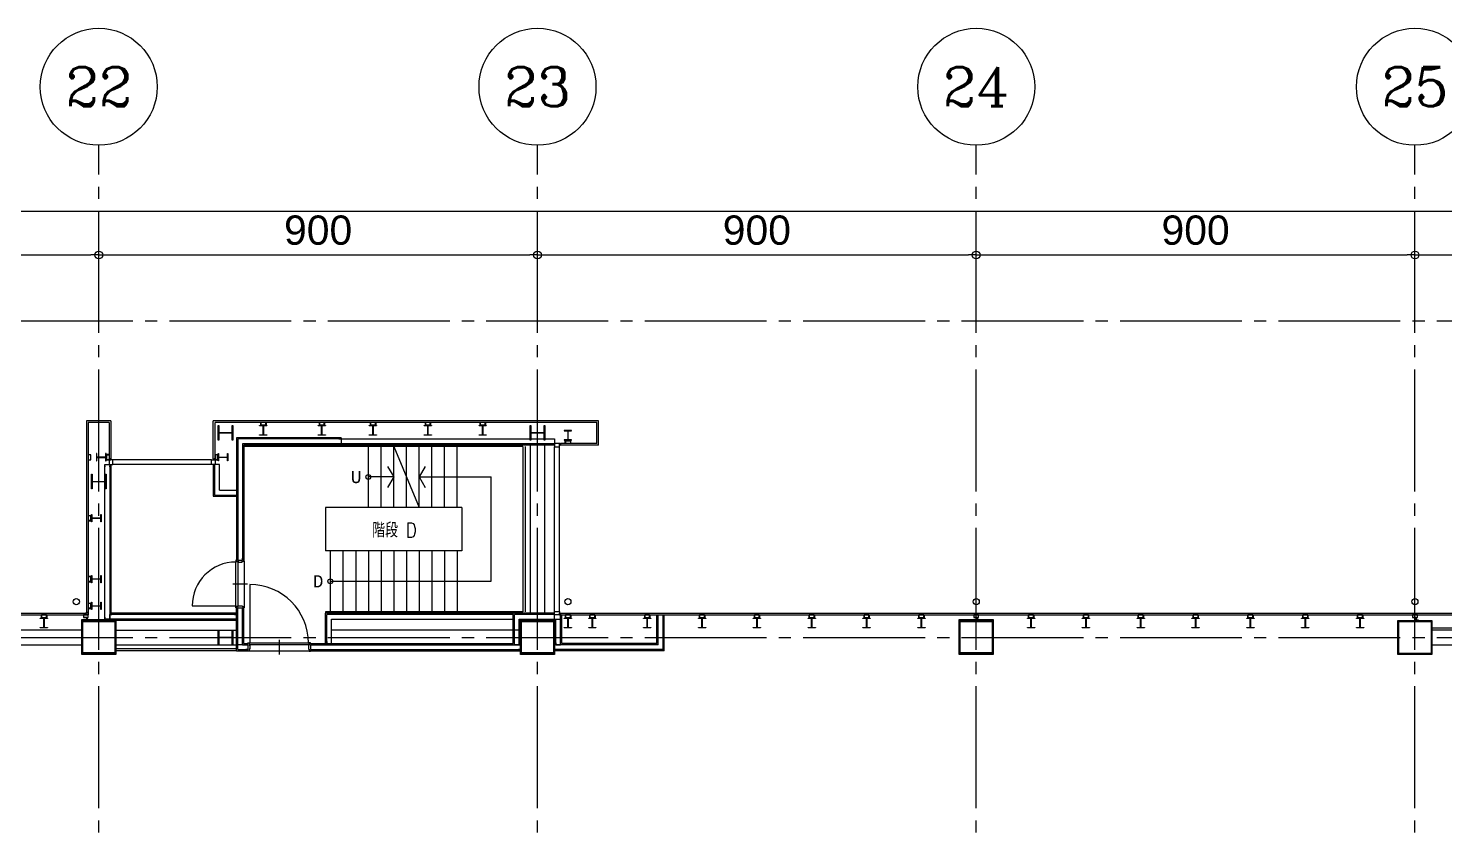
# Model space of a CAD drawing. Header units: millimetres. Extents: x -48783 to 40488, y 6477 to 32964.
# Drawn here: x 18755 to 21661, y 18348 to 20000 of the extents above; entities that cross this region are included whole.
import ezdxf
from ezdxf.enums import TextEntityAlignment as Align

# ---------------------------------------------------------------- set-up
doc = ezdxf.new("R2010")
doc.units = ezdxf.units.MM
doc.header["$LTSCALE"] = 100
doc.linetypes.add('X-N-FAB-L20$0$COL-CEN-LIN', pattern=[3.25, 2.5, -0.25, 0.25, -0.25])
for name, color, linetype in [('0-XREF', 7, 'Continuous'), ('X-N-FAB-L20$0$0-MC', 8, 'Continuous'), ('X-N-FAB-L20$0$0-NC', 8, 'Continuous'), ('X-N-FAB-L20$0$08', 8, 'Continuous'), ('X-N-FAB-L20$0$200K新增範圍', 8, 'Continuous'), ('X-N-FAB-L20$0$BLOCK', 8, 'Continuous'), ('X-N-FAB-L20$0$CCL', 8, 'X-N-FAB-L20$0$COL-CEN-LIN'), ('X-N-FAB-L20$0$COL-S', 8, 'Continuous')]:
    doc.layers.add(name, color=color, linetype=linetype)
doc.layers.add('X-N-FAB-L20$0$A-BLOCK', color=8, linetype='Continuous', plot=False)
doc.layers.add('X-N-FAB-L20$0$DIM', color=8, linetype='Continuous', plot=False)
doc.styles.add('X-N-FAB-L20$0$ATS', font='monotxt', dxfattribs={"bigfont": 'BIGFONT'})
doc.styles.add('X-N-FAB-L20$0$COL-NUM', font='romanc')
doc.styles.add('X-N-FAB-L20$0$DimStyUse', font='romans.shx', dxfattribs={"width": 0.7})
doc.styles.add('X-N-FAB-L20$0$Gen-Text', font='arial.ttf', dxfattribs={"height": 2.5})
doc.styles.add('X-N-FAB-L20$0$ROMS', font='ROMANS.shx', dxfattribs={"bigfont": 'bigfont.shx'})
doc.dimstyles.new('X-N-FAB-L20$0$CIRL', dxfattribs={"dimtxt": 30, "dimasz": 8, "dimexe": 8, "dimexo": 0, "dimgap": 5, "dimtad": 1, "dimdsep": 46, "dimtxsty": 'X-N-FAB-L20$0$DimStyUse', "dimblk": 'X-N-FAB-L20$0$_Origin', "dimcen": 10, "dimdle": 8, "dimclrt": 2, "dimazin": 0, "dimtfac": 1, "dimtix": 1, "dimtmove": 2, "dimatfit": 3, "dimfxl": 10, "dimtolj": 1, "dimarcsym": 0})

# ---------------------------------------------------------------- blocks, each defined once
blk = doc.blocks.new('X-N-FAB-L20$0$_Origin')
at = {"color": 0, "linetype": 'ByBlock', "lineweight": -2}
blk.add_line((0, 0), (-1, 0), dxfattribs=at)
blk.add_circle((0, 0), 0.5, dxfattribs=at)
blk = doc.blocks.new('*D182')
at = {"layer": 'DefPoints', "color": 0, "transparency": 16777216}
for p in [(27970, 9025), (1020, 8935), (27970, 8935)]:
    blk.add_point(p, dxfattribs=at)
at = {"layer": 'X-N-FAB-L20$0$DIM', "color": 0, "lineweight": -2, "transparency": 16777216}
for p, q in [((1020, 8935), (1020, 9045)), ((27970, 8935), (27970, 9045)), ((1036, 9025), (27954, 9025))]:
    blk.add_line(p, q, dxfattribs=at)
at = {"layer": 'X-N-FAB-L20$0$DIM', "color": 0, "lineweight": -2, "transparency": 16777216, "xscale": 16, "yscale": 16, "zscale": 16, "rotation": 180}
blk.add_blockref('X-N-FAB-L20$0$_Origin', (1020, 9025), dxfattribs=at)
at = {"layer": 'X-N-FAB-L20$0$DIM', "color": 0, "lineweight": -2, "transparency": 16777216, "xscale": 16, "yscale": 16, "zscale": 16}
blk.add_blockref('X-N-FAB-L20$0$_Origin', (27970, 9025), dxfattribs=at)
at = {"layer": 'X-N-FAB-L20$0$DIM', "color": 2, "transparency": 16777216, "insert": (14495, 9075.6), "char_height": 2.5, "attachment_point": 5, "style": 'X-N-FAB-L20$0$Gen-Text'}
blk.add_mtext('\\A1;{\\H24x;26950}', dxfattribs=at)
blk = doc.blocks.new('*D157')
at = {"layer": 'DefPoints', "color": 0, "transparency": 16777216}
for p in [(19920, 8935), (19020, 8845), (19920, 8845)]:
    blk.add_point(p, dxfattribs=at)
at = {"layer": 'X-N-FAB-L20$0$DIM', "color": 0, "lineweight": -2, "transparency": 16777216}
for p, q in [((19020, 8845), (19020, 8955)), ((19920, 8845), (19920, 8955)), ((19036, 8935), (19904, 8935))]:
    blk.add_line(p, q, dxfattribs=at)
at = {"layer": 'X-N-FAB-L20$0$DIM', "color": 0, "lineweight": -2, "transparency": 16777216, "xscale": 16, "yscale": 16, "zscale": 16, "rotation": 180}
blk.add_blockref('X-N-FAB-L20$0$_Origin', (19020, 8935), dxfattribs=at)
at = {"layer": 'X-N-FAB-L20$0$DIM', "color": 0, "lineweight": -2, "transparency": 16777216, "xscale": 16, "yscale": 16, "zscale": 16}
blk.add_blockref('X-N-FAB-L20$0$_Origin', (19920, 8935), dxfattribs=at)
at = {"layer": 'X-N-FAB-L20$0$DIM', "color": 2, "transparency": 16777216, "insert": (19470, 8985.6), "char_height": 2.5, "attachment_point": 5, "style": 'X-N-FAB-L20$0$Gen-Text'}
blk.add_mtext('\\A1;{\\H24x;900}', dxfattribs=at)
blk = doc.blocks.new('X-N-FAB-L20$0$cn-y')
at = {"layer": 'X-N-FAB-L20$0$0-MC'}
blk.add_circle((-50, 0), 50, dxfattribs=at)
at = {"layer": 'X-N-FAB-L20$0$0-NC', "style": 'X-N-FAB-L20$0$COL-NUM'}
blk.add_attdef('GRID-Y', text='', height=50, dxfattribs=at).set_placement((-50, 0), align=Align.MIDDLE_CENTER)
blk = doc.blocks.new('*D158')
at = {"layer": 'DefPoints', "color": 0, "transparency": 16777216}
for p in [(20820, 8935), (19920, 8845), (20820, 8845)]:
    blk.add_point(p, dxfattribs=at)
at = {"layer": 'X-N-FAB-L20$0$DIM', "color": 0, "lineweight": -2, "transparency": 16777216}
for p, q in [((19920, 8845), (19920, 8955)), ((20820, 8845), (20820, 8955)), ((19936, 8935), (20804, 8935))]:
    blk.add_line(p, q, dxfattribs=at)
at = {"layer": 'X-N-FAB-L20$0$DIM', "color": 0, "lineweight": -2, "transparency": 16777216, "xscale": 16, "yscale": 16, "zscale": 16, "rotation": 180}
blk.add_blockref('X-N-FAB-L20$0$_Origin', (19920, 8935), dxfattribs=at)
at = {"layer": 'X-N-FAB-L20$0$DIM', "color": 0, "lineweight": -2, "transparency": 16777216, "xscale": 16, "yscale": 16, "zscale": 16}
blk.add_blockref('X-N-FAB-L20$0$_Origin', (20820, 8935), dxfattribs=at)
at = {"layer": 'X-N-FAB-L20$0$DIM', "color": 2, "transparency": 16777216, "insert": (20370, 8985.6), "char_height": 2.5, "attachment_point": 5, "style": 'X-N-FAB-L20$0$Gen-Text'}
blk.add_mtext('\\A1;{\\H24x;900}', dxfattribs=at)
blk = doc.blocks.new('*D159')
at = {"layer": 'DefPoints', "color": 0, "transparency": 16777216}
for p in [(21720, 8935), (20820, 8845), (21720, 8845)]:
    blk.add_point(p, dxfattribs=at)
at = {"layer": 'X-N-FAB-L20$0$DIM', "color": 0, "lineweight": -2, "transparency": 16777216}
for p, q in [((20820, 8845), (20820, 8955)), ((21720, 8845), (21720, 8955)), ((20836, 8935), (21704, 8935))]:
    blk.add_line(p, q, dxfattribs=at)
at = {"layer": 'X-N-FAB-L20$0$DIM', "color": 0, "lineweight": -2, "transparency": 16777216, "xscale": 16, "yscale": 16, "zscale": 16, "rotation": 180}
blk.add_blockref('X-N-FAB-L20$0$_Origin', (20820, 8935), dxfattribs=at)
at = {"layer": 'X-N-FAB-L20$0$DIM', "color": 0, "lineweight": -2, "transparency": 16777216, "xscale": 16, "yscale": 16, "zscale": 16}
blk.add_blockref('X-N-FAB-L20$0$_Origin', (21720, 8935), dxfattribs=at)
at = {"layer": 'X-N-FAB-L20$0$DIM', "color": 2, "transparency": 16777216, "insert": (21270, 8985.6), "char_height": 2.5, "attachment_point": 5, "style": 'X-N-FAB-L20$0$Gen-Text'}
blk.add_mtext('\\A1;{\\H24x;900}', dxfattribs=at)
blk = doc.blocks.new('*D160')
at = {"layer": 'DefPoints', "color": 0, "transparency": 16777216}
for p in [(22620, 8935), (21720, 8845), (22620, 8845)]:
    blk.add_point(p, dxfattribs=at)
at = {"layer": 'X-N-FAB-L20$0$DIM', "color": 0, "lineweight": -2, "transparency": 16777216}
for p, q in [((21720, 8845), (21720, 8955)), ((22620, 8845), (22620, 8955)), ((21736, 8935), (22604, 8935))]:
    blk.add_line(p, q, dxfattribs=at)
at = {"layer": 'X-N-FAB-L20$0$DIM', "color": 0, "lineweight": -2, "transparency": 16777216, "xscale": 16, "yscale": 16, "zscale": 16, "rotation": 180}
blk.add_blockref('X-N-FAB-L20$0$_Origin', (21720, 8935), dxfattribs=at)
at = {"layer": 'X-N-FAB-L20$0$DIM', "color": 0, "lineweight": -2, "transparency": 16777216, "xscale": 16, "yscale": 16, "zscale": 16}
blk.add_blockref('X-N-FAB-L20$0$_Origin', (22620, 8935), dxfattribs=at)
at = {"layer": 'X-N-FAB-L20$0$DIM', "color": 2, "transparency": 16777216, "insert": (22170, 8985.6), "char_height": 2.5, "attachment_point": 5, "style": 'X-N-FAB-L20$0$Gen-Text'}
blk.add_mtext('\\A1;{\\H24x;900}', dxfattribs=at)
blk = doc.blocks.new('*D161')
at = {"layer": 'DefPoints', "color": 0, "transparency": 16777216}
for p in [(23520, 8935), (22620, 8845), (23520, 8845)]:
    blk.add_point(p, dxfattribs=at)
at = {"layer": 'X-N-FAB-L20$0$DIM', "color": 0, "lineweight": -2, "transparency": 16777216}
for p, q in [((22620, 8845), (22620, 8955)), ((23520, 8845), (23520, 8955)), ((22636, 8935), (23504, 8935))]:
    blk.add_line(p, q, dxfattribs=at)
at = {"layer": 'X-N-FAB-L20$0$DIM', "color": 0, "lineweight": -2, "transparency": 16777216, "xscale": 16, "yscale": 16, "zscale": 16, "rotation": 180}
blk.add_blockref('X-N-FAB-L20$0$_Origin', (22620, 8935), dxfattribs=at)
at = {"layer": 'X-N-FAB-L20$0$DIM', "color": 0, "lineweight": -2, "transparency": 16777216, "xscale": 16, "yscale": 16, "zscale": 16}
blk.add_blockref('X-N-FAB-L20$0$_Origin', (23520, 8935), dxfattribs=at)
at = {"layer": 'X-N-FAB-L20$0$DIM', "color": 2, "transparency": 16777216, "insert": (23070, 8985.6), "char_height": 2.5, "attachment_point": 5, "style": 'X-N-FAB-L20$0$Gen-Text'}
blk.add_mtext('\\A1;{\\H24x;900}', dxfattribs=at)
blk = doc.blocks.new('X-N-FAB-L20$0$A$Cc7bb84f0')
at = {"layer": 'X-N-FAB-L20$0$COL-S'}
for points in [[(0, 70), (70, 70), (70, 0), (0, 0)], [(2, 68), (68, 68), (68, 2), (2, 2)]]:
    blk.add_lwpolyline(points, close=True, dxfattribs=at)
blk = doc.blocks.new('X-N-FAB-L20$0$A$C1d07c4d4')
for centre, radius in [((20170.4, 8454.5), 5), ((20092.4, 8240.5), 5), ((19571.3, 8198.6), 6.25), ((19571.3, 8198.6), 6.25), ((20579.8, 8198.6), 6.25), ((21417.4, 8198.6), 6.25), ((22317.4, 8198.6), 6.25)]:
    blk.add_circle(centre, radius)
at = {"layer": 'X-N-FAB-L20$0$08'}
for p, q in [((19592.4, 8570), (19592.4, 8175)), ((19642.4, 8570), (19592.4, 8570)), ((19638.9, 8566.5), (19595.9, 8566.5)), ((19595.9, 8566.5), (19595.9, 8171.5)), ((19638.9, 8566.5), (19638.9, 8492)), ((19642.4, 8570), (19642.4, 8492)), ((19852.4, 8492), (19852.4, 8570)), ((20642.4, 8570), (19852.4, 8570)), ((19855.9, 8492), (19855.9, 8566.5)), ((20638.9, 8566.5), (19855.9, 8566.5)), ((20638.9, 8523.5), (20638.9, 8566.5)), ((20642.4, 8520), (20642.4, 8570)), ((20114.9, 8535), (19899.9, 8535)), ((19899.9, 8535), (19899.9, 8284)), ((20114.9, 8532.5), (19902.4, 8532.5)), ((19902.4, 8532.5), (19902.4, 8284)), ((19912.4, 8522.5), (19912.4, 8284)), ((20552.4, 8522.5), (19912.4, 8522.5)), ((19914.9, 8520), (19914.9, 8284)), ((20552.4, 8520), (19914.9, 8520)), ((20487.4, 8517), (19914.9, 8517)), ((20114.9, 8535), (20114.9, 8520)), ((20114.9, 8532.5), (20552.4, 8532.5)), ((20170.4, 8392), (20170.4, 8517)), ((20196.4, 8392), (20196.4, 8517)), ((20222.4, 8517), (20274.4, 8392)), ((20222.4, 8392), (20222.4, 8517)), ((20248.4, 8392), (20248.4, 8517)), ((20274.4, 8392), (20274.4, 8517)), ((20300.4, 8392), (20300.4, 8517)), ((20326.4, 8392), (20326.4, 8517)), ((20352.4, 8392), (20352.4, 8517)), ((20487.4, 8517), (20487.4, 8178)), ((20492.4, 8517), (20492.4, 8178)), ((20552.4, 8178.5), (20552.4, 8516.5)), ((20562.4, 8520), (20562.4, 8523.5)), ((20562.4, 8178.5), (20562.4, 8516.5)), ((20564.4, 8520), (20564.4, 8523.5)), ((20638.9, 8523.5), (20564.4, 8523.5)), ((20642.4, 8520), (20564.4, 8520)), ((19642.4, 8492), (19638.9, 8492)), ((19642.4, 8490), (19638.9, 8490)), ((19848.9, 8490), (19645.9, 8490)), ((19852.4, 8492), (19855.9, 8492)), ((19852.4, 8490), (19855.9, 8490)), ((19629.9, 8162.5), (19629.9, 8480)), ((19639.9, 8480), (19639.9, 8162.5)), ((19642.4, 8480), (19642.4, 8175)), ((19848.9, 8480), (19645.9, 8480)), ((19852.4, 8480), (19852.4, 8415)), ((19854.9, 8480), (19854.9, 8417.5)), ((19864.9, 8427.5), (19864.9, 8480)), ((19864.9, 8427.5), (19899.9, 8427.5)), ((20222.4, 8454.5), (20170.4, 8454.5)), ((20274.4, 8454.5), (20422.4, 8454.5)), ((20422.4, 8240.5), (20422.4, 8454.5)), ((19852.4, 8415), (19899.9, 8415)), ((19854.9, 8417.5), (19899.9, 8417.5)), ((20362.4, 8392), (20082.4, 8392)), ((20082.4, 8392), (20082.4, 8303)), ((20362.4, 8392), (20362.4, 8303)), ((19915.9, 8281.5), (19915.9, 8188.5)), ((20362.4, 8303), (20082.4, 8303)), ((20092.4, 8303), (20092.4, 8178)), ((20118.4, 8303), (20118.4, 8178)), ((20144.4, 8303), (20144.4, 8178)), ((20170.4, 8303), (20170.4, 8178)), ((20196.4, 8303), (20196.4, 8178)), ((20222.4, 8303), (20222.4, 8178)), ((20248.4, 8303), (20248.4, 8178)), ((20274.4, 8303), (20274.4, 8178)), ((20300.4, 8303), (20300.4, 8178)), ((20326.4, 8303), (20326.4, 8178)), ((20352.4, 8303), (20352.4, 8178)), ((19892.4, 8235), (19922.4, 8235)), ((19927.4, 8233.9), (19927.4, 8113.9)), ((20092.4, 8240.5), (20422.4, 8240.5)), ((15162.4, 8175), (19592.4, 8175)), ((15162.4, 8171.5), (19595.9, 8171.5)), ((19899.9, 8172.5), (19639.9, 8172.5)), ((19899.9, 8175), (19642.4, 8175)), ((19808.9, 8190), (19898.9, 8190)), ((19899.9, 8097.9), (19899.9, 8186)), ((19902.4, 8100.4), (19902.4, 8186)), ((19912.4, 8110.4), (19912.4, 8186)), ((19914.9, 8112.9), (19914.9, 8186)), ((20082.4, 8178), (20082.4, 8175)), ((20487.4, 8178), (20082.4, 8178)), ((20082.4, 8112.9), (20082.4, 8175)), ((20552.4, 8175), (20082.4, 8175)), ((20084.9, 8112.9), (20084.9, 8172.5)), ((20467.4, 8172.5), (20084.9, 8172.5)), ((20467.4, 8112.9), (20467.4, 8175)), ((20552.4, 8172.5), (20469.9, 8172.5)), ((20469.9, 8110.4), (20469.9, 8172.5)), ((20562.4, 8175), (20562.4, 8171.5)), ((20564.4, 8175), (23317.4, 8175)), ((20564.4, 8175), (20564.4, 8171.5)), ((20564.4, 8171.5), (23317.4, 8171.5)), ((20564.9, 8110.4), (20564.9, 8171.5)), ((20567.4, 8112.9), (20567.4, 8171.5)), ((20762.4, 8112.9), (20762.4, 8171.5)), ((20764.9, 8110.4), (20764.9, 8171.5)), ((20774.9, 8100.4), (20774.9, 8171.5)), ((20777.4, 8097.9), (20777.4, 8171.5)), ((19899.9, 8160), (19627.4, 8160)), ((19899.9, 8162.5), (19634.9, 8162.5)), ((19652.4, 8140), (19899.9, 8140)), ((20094.9, 8112.9), (20094.9, 8162.5)), ((20094.9, 8162.5), (20467.4, 8162.5)), ((20482.4, 8140), (20094.9, 8140)), ((20479.9, 8110.4), (20479.9, 8162.5)), ((20479.9, 8162.5), (20554.9, 8162.5)), ((20552.4, 8160), (20482.4, 8160)), ((20482.4, 8100.4), (20482.4, 8160)), ((20552.4, 8097.9), (20552.4, 8160)), ((20554.9, 8110.4), (20554.9, 8162.5)), ((22352.4, 8145), (23182.4, 8145)), ((19652.4, 8110), (19899.9, 8110)), ((19912.4, 8110.4), (19923.4, 8110.4)), ((19914.9, 8112.9), (19923.4, 8112.9)), ((19987.4, 8120.4), (19987.4, 8090.4)), ((20051.4, 8112.9), (20467.4, 8112.9)), ((20051.4, 8110.4), (20482.4, 8110.4)), ((20764.9, 8110.4), (20552.4, 8110.4)), ((20762.4, 8112.9), (20567.4, 8112.9)), ((19899.9, 8102.1), (19652.4, 8102.1)), ((19899.9, 8097.9), (19652.4, 8097.9)), ((19899.9, 8097.9), (19922.4, 8097.9)), ((19902.4, 8100.4), (19923.4, 8100.4)), ((20048.9, 8096.9), (19925.9, 8096.9)), ((20051.4, 8100.4), (20482.4, 8100.4)), ((20052.4, 8097.9), (20482.4, 8097.9)), ((20774.9, 8100.4), (20552.4, 8100.4)), ((20777.4, 8097.9), (20552.4, 8097.9))]:
    blk.add_line(p, q, dxfattribs=at)
for points in [[(19892.4, 8560), (19892.4, 8530), (19890.9, 8530), (19890.9, 8544.5), (19863.9, 8544.5), (19863.9, 8530), (19862.4, 8530), (19862.4, 8560), (19863.9, 8560), (19863.9, 8545.5), (19890.9, 8545.5), (19890.9, 8560)], [(19947.4, 8560), (19962.4, 8560), (19962.4, 8559.1), (19955.2, 8559.1), (19955.2, 8540.9), (19962.4, 8540.9), (19962.4, 8540), (19947.4, 8540), (19947.4, 8540.9), (19954.6, 8540.9), (19954.6, 8559.1), (19947.4, 8559.1)], [(19949.3, 8565), (19949.3, 8560), (19954.3, 8560), (19954.3, 8560.6), (19949.9, 8560.6), (19949.9, 8565)], [(19949.9, 8561.5), (19959.9, 8561.5), (19959.9, 8566.5), (19949.9, 8566.5)], [(19960.5, 8565), (19960.5, 8560), (19955.5, 8560), (19955.5, 8560.6), (19959.9, 8560.6), (19959.9, 8565)], [(20067.4, 8560), (20082.4, 8560), (20082.4, 8559.1), (20075.2, 8559.1), (20075.2, 8540.9), (20082.4, 8540.9), (20082.4, 8540), (20067.4, 8540), (20067.4, 8540.9), (20074.6, 8540.9), (20074.6, 8559.1), (20067.4, 8559.1)], [(20069.3, 8565), (20069.3, 8560), (20074.3, 8560), (20074.3, 8560.6), (20069.9, 8560.6), (20069.9, 8565)], [(20069.9, 8561.5), (20079.9, 8561.5), (20079.9, 8566.5), (20069.9, 8566.5)], [(20080.5, 8565), (20080.5, 8560), (20075.5, 8560), (20075.5, 8560.6), (20079.9, 8560.6), (20079.9, 8565)], [(20172.4, 8560), (20187.4, 8560), (20187.4, 8559.1), (20180.2, 8559.1), (20180.2, 8540.9), (20187.4, 8540.9), (20187.4, 8540), (20172.4, 8540), (20172.4, 8540.9), (20179.6, 8540.9), (20179.6, 8559.1), (20172.4, 8559.1)], [(20174.3, 8565), (20174.3, 8560), (20179.3, 8560), (20179.3, 8560.6), (20174.9, 8560.6), (20174.9, 8565)], [(20174.9, 8561.5), (20184.9, 8561.5), (20184.9, 8566.5), (20174.9, 8566.5)], [(20185.5, 8565), (20185.5, 8560), (20180.5, 8560), (20180.5, 8560.6), (20184.9, 8560.6), (20184.9, 8565)], [(20284.9, 8560), (20299.9, 8560), (20299.9, 8559.1), (20292.7, 8559.1), (20292.7, 8540.9), (20299.9, 8540.9), (20299.9, 8540), (20284.9, 8540), (20284.9, 8540.9), (20292.1, 8540.9), (20292.1, 8559.1), (20284.9, 8559.1)], [(20286.8, 8565), (20286.8, 8560), (20291.8, 8560), (20291.8, 8560.6), (20287.4, 8560.6), (20287.4, 8565)], [(20287.4, 8561.5), (20297.4, 8561.5), (20297.4, 8566.5), (20287.4, 8566.5)], [(20298, 8565), (20298, 8560), (20293, 8560), (20293, 8560.6), (20297.4, 8560.6), (20297.4, 8565)], [(20397.4, 8560), (20412.4, 8560), (20412.4, 8559.1), (20405.2, 8559.1), (20405.2, 8540.9), (20412.4, 8540.9), (20412.4, 8540), (20397.4, 8540), (20397.4, 8540.9), (20404.6, 8540.9), (20404.6, 8559.1), (20397.4, 8559.1)], [(20399.3, 8565), (20399.3, 8560), (20404.3, 8560), (20404.3, 8560.6), (20399.9, 8560.6), (20399.9, 8565)], [(20399.9, 8561.5), (20409.9, 8561.5), (20409.9, 8566.5), (20399.9, 8566.5)], [(20410.5, 8565), (20410.5, 8560), (20405.5, 8560), (20405.5, 8560.6), (20409.9, 8560.6), (20409.9, 8565)], [(20532.4, 8560), (20532.4, 8530), (20530.9, 8530), (20530.9, 8544.5), (20503.9, 8544.5), (20503.9, 8530), (20502.4, 8530), (20502.4, 8560), (20503.9, 8560), (20503.9, 8545.5), (20530.9, 8545.5), (20530.9, 8560)], [(20572.4, 8530), (20587.4, 8530), (20587.4, 8530.9), (20580.2, 8530.9), (20580.2, 8549.1), (20587.4, 8549.1), (20587.4, 8550), (20572.4, 8550), (20572.4, 8549.1), (20579.6, 8549.1), (20579.6, 8530.9), (20572.4, 8530.9)], [(20502.4, 8175), (20532.4, 8175), (20532.4, 8520), (20502.4, 8520)], [(20552.4, 8516.5), (20562.4, 8516.5), (20562.4, 8523.5), (20552.4, 8523.5)], [(20574.3, 8525), (20574.3, 8530), (20579.3, 8530), (20579.3, 8529.4), (20574.9, 8529.4), (20574.9, 8525)], [(20574.9, 8528.5), (20584.9, 8528.5), (20584.9, 8523.5), (20574.9, 8523.5)], [(20585.5, 8525), (20585.5, 8530), (20580.5, 8530), (20580.5, 8529.4), (20584.9, 8529.4), (20584.9, 8525)], [(19600.9, 8490), (19600.9, 8500), (19595.9, 8500), (19595.9, 8490)], [(19632.4, 8487.5), (19632.4, 8502.5), (19631.5, 8502.5), (19631.5, 8495.3), (19613.3, 8495.3), (19613.3, 8502.5), (19612.4, 8502.5), (19612.4, 8487.5), (19613.3, 8487.5), (19613.3, 8494.7), (19631.5, 8494.7), (19631.5, 8487.5)], [(19637.4, 8500.6), (19632.4, 8500.6), (19632.4, 8495.6), (19633, 8495.6), (19633, 8500), (19637.4, 8500)], [(19637.4, 8489.4), (19632.4, 8489.4), (19632.4, 8494.4), (19633, 8494.4), (19633, 8490), (19637.4, 8490)], [(19633.9, 8490), (19633.9, 8500), (19638.9, 8500), (19638.9, 8490)], [(19645.9, 8480), (19645.9, 8490), (19638.9, 8490), (19638.9, 8480)], [(19848.9, 8480), (19848.9, 8490), (19855.9, 8490), (19855.9, 8480)], [(19860.9, 8490), (19860.9, 8500), (19855.9, 8500), (19855.9, 8490)], [(19857.4, 8500.6), (19862.4, 8500.6), (19862.4, 8495.6), (19861.8, 8495.6), (19861.8, 8500), (19857.4, 8500)], [(19857.4, 8489.4), (19862.4, 8489.4), (19862.4, 8494.4), (19861.8, 8494.4), (19861.8, 8490), (19857.4, 8490)], [(19862.4, 8487.5), (19862.4, 8502.5), (19863.3, 8502.5), (19863.3, 8495.3), (19881.5, 8495.3), (19881.5, 8502.5), (19882.4, 8502.5), (19882.4, 8487.5), (19881.5, 8487.5), (19881.5, 8494.7), (19863.3, 8494.7), (19863.3, 8487.5)], [(19632.4, 8460), (19632.4, 8430), (19630.9, 8430), (19630.9, 8444.5), (19603.9, 8444.5), (19603.9, 8430), (19602.4, 8430), (19602.4, 8460), (19603.9, 8460), (19603.9, 8445.5), (19630.9, 8445.5), (19630.9, 8460)], [(19600.9, 8365), (19600.9, 8375), (19595.9, 8375), (19595.9, 8365)], [(19597.4, 8375.6), (19602.4, 8375.6), (19602.4, 8370.6), (19601.8, 8370.6), (19601.8, 8375), (19597.4, 8375)], [(19597.4, 8364.4), (19602.4, 8364.4), (19602.4, 8369.4), (19601.8, 8369.4), (19601.8, 8365), (19597.4, 8365)], [(19602.4, 8362.5), (19602.4, 8377.5), (19603.3, 8377.5), (19603.3, 8370.3), (19621.5, 8370.3), (19621.5, 8377.5), (19622.4, 8377.5), (19622.4, 8362.5), (19621.5, 8362.5), (19621.5, 8369.7), (19603.3, 8369.7), (19603.3, 8362.5)], [(19898.9, 8189), (19898.9, 8281), (19902.9, 8281), (19902.9, 8189)], [(19602.4, 8237.5), (19602.4, 8252.5), (19603.3, 8252.5), (19603.3, 8245.3), (19621.5, 8245.3), (19621.5, 8252.5), (19622.4, 8252.5), (19622.4, 8237.5), (19621.5, 8237.5), (19621.5, 8244.7), (19603.3, 8244.7), (19603.3, 8237.5)], [(19600.9, 8240), (19600.9, 8250), (19595.9, 8250), (19595.9, 8240)], [(19597.4, 8250.6), (19602.4, 8250.6), (19602.4, 8245.6), (19601.8, 8245.6), (19601.8, 8250), (19597.4, 8250)], [(19597.4, 8239.4), (19602.4, 8239.4), (19602.4, 8244.4), (19601.8, 8244.4), (19601.8, 8240), (19597.4, 8240)], [(19600.9, 8185), (19600.9, 8195), (19595.9, 8195), (19595.9, 8185)], [(19597.4, 8195.6), (19602.4, 8195.6), (19602.4, 8190.6), (19601.8, 8190.6), (19601.8, 8195), (19597.4, 8195)], [(19602.4, 8182.5), (19602.4, 8197.5), (19603.3, 8197.5), (19603.3, 8190.3), (19621.5, 8190.3), (19621.5, 8197.5), (19622.4, 8197.5), (19622.4, 8182.5), (19621.5, 8182.5), (19621.5, 8189.7), (19603.3, 8189.7), (19603.3, 8182.5)], [(19497.4, 8165), (19512.4, 8165), (19512.4, 8164.1), (19505.2, 8164.1), (19505.2, 8145.9), (19512.4, 8145.9), (19512.4, 8145), (19497.4, 8145), (19497.4, 8145.9), (19504.6, 8145.9), (19504.6, 8164.1), (19497.4, 8164.1)], [(19499.3, 8170), (19499.3, 8165), (19504.3, 8165), (19504.3, 8165.6), (19499.9, 8165.6), (19499.9, 8170)], [(19499.9, 8166.5), (19509.9, 8166.5), (19509.9, 8171.5), (19499.9, 8171.5)], [(19510.5, 8170), (19510.5, 8165), (19505.5, 8165), (19505.5, 8165.6), (19509.9, 8165.6), (19509.9, 8170)], [(19585.9, 8166.5), (19595.9, 8166.5), (19595.9, 8171.5), (19585.9, 8171.5)], [(19588.4, 8166.5), (19593.4, 8166.5), (19593.4, 8161.5), (19592.8, 8161.5), (19592.8, 8165.9), (19588.4, 8165.9)], [(19592.4, 8175), (19592.4, 8177), (19595.9, 8177), (19595.9, 8175)], [(19593.4, 8165), (19593.4, 8160), (19598.4, 8160), (19598.4, 8160.6), (19594, 8160.6), (19594, 8165)], [(19597.4, 8184.4), (19602.4, 8184.4), (19602.4, 8189.4), (19601.8, 8189.4), (19601.8, 8185), (19597.4, 8185)], [(20552.4, 8178.5), (20562.4, 8178.5), (20562.4, 8171.5), (20552.4, 8171.5)], [(20572.4, 8165), (20587.4, 8165), (20587.4, 8164.1), (20580.2, 8164.1), (20580.2, 8145.9), (20587.4, 8145.9), (20587.4, 8145), (20572.4, 8145), (20572.4, 8145.9), (20579.6, 8145.9), (20579.6, 8164.1), (20572.4, 8164.1)], [(20574.3, 8170), (20574.3, 8165), (20579.3, 8165), (20579.3, 8165.6), (20574.9, 8165.6), (20574.9, 8170)], [(20574.9, 8166.5), (20584.9, 8166.5), (20584.9, 8171.5), (20574.9, 8171.5)], [(20585.5, 8170), (20585.5, 8165), (20580.5, 8165), (20580.5, 8165.6), (20584.9, 8165.6), (20584.9, 8170)], [(20622.4, 8165), (20637.4, 8165), (20637.4, 8164.1), (20630.2, 8164.1), (20630.2, 8145.9), (20637.4, 8145.9), (20637.4, 8145), (20622.4, 8145), (20622.4, 8145.9), (20629.6, 8145.9), (20629.6, 8164.1), (20622.4, 8164.1)], [(20624.3, 8170), (20624.3, 8165), (20629.3, 8165), (20629.3, 8165.6), (20624.9, 8165.6), (20624.9, 8170)], [(20624.9, 8166.5), (20634.9, 8166.5), (20634.9, 8171.5), (20624.9, 8171.5)], [(20635.5, 8170), (20635.5, 8165), (20630.5, 8165), (20630.5, 8165.6), (20634.9, 8165.6), (20634.9, 8170)], [(20734.9, 8165), (20749.9, 8165), (20749.9, 8164.1), (20742.7, 8164.1), (20742.7, 8145.9), (20749.9, 8145.9), (20749.9, 8145), (20734.9, 8145), (20734.9, 8145.9), (20742.1, 8145.9), (20742.1, 8164.1), (20734.9, 8164.1)], [(20736.8, 8170), (20736.8, 8165), (20741.8, 8165), (20741.8, 8165.6), (20737.4, 8165.6), (20737.4, 8170)], [(20737.4, 8166.5), (20747.4, 8166.5), (20747.4, 8171.5), (20737.4, 8171.5)], [(20748, 8170), (20748, 8165), (20743, 8165), (20743, 8165.6), (20747.4, 8165.6), (20747.4, 8170)], [(20847.4, 8165), (20862.4, 8165), (20862.4, 8164.1), (20855.2, 8164.1), (20855.2, 8145.9), (20862.4, 8145.9), (20862.4, 8145), (20847.4, 8145), (20847.4, 8145.9), (20854.6, 8145.9), (20854.6, 8164.1), (20847.4, 8164.1)], [(20849.3, 8170), (20849.3, 8165), (20854.3, 8165), (20854.3, 8165.6), (20849.9, 8165.6), (20849.9, 8170)], [(20849.9, 8166.5), (20859.9, 8166.5), (20859.9, 8171.5), (20849.9, 8171.5)], [(20860.5, 8170), (20860.5, 8165), (20855.5, 8165), (20855.5, 8165.6), (20859.9, 8165.6), (20859.9, 8170)], [(20959.9, 8165), (20974.9, 8165), (20974.9, 8164.1), (20967.7, 8164.1), (20967.7, 8145.9), (20974.9, 8145.9), (20974.9, 8145), (20959.9, 8145), (20959.9, 8145.9), (20967.1, 8145.9), (20967.1, 8164.1), (20959.9, 8164.1)], [(20961.8, 8170), (20961.8, 8165), (20966.8, 8165), (20966.8, 8165.6), (20962.4, 8165.6), (20962.4, 8170)], [(20962.4, 8166.5), (20972.4, 8166.5), (20972.4, 8171.5), (20962.4, 8171.5)], [(20973, 8170), (20973, 8165), (20968, 8165), (20968, 8165.6), (20972.4, 8165.6), (20972.4, 8170)], [(21072.4, 8165), (21087.4, 8165), (21087.4, 8164.1), (21080.2, 8164.1), (21080.2, 8145.9), (21087.4, 8145.9), (21087.4, 8145), (21072.4, 8145), (21072.4, 8145.9), (21079.6, 8145.9), (21079.6, 8164.1), (21072.4, 8164.1)], [(21074.3, 8170), (21074.3, 8165), (21079.3, 8165), (21079.3, 8165.6), (21074.9, 8165.6), (21074.9, 8170)], [(21074.9, 8166.5), (21084.9, 8166.5), (21084.9, 8171.5), (21074.9, 8171.5)], [(21085.5, 8170), (21085.5, 8165), (21080.5, 8165), (21080.5, 8165.6), (21084.9, 8165.6), (21084.9, 8170)], [(21184.9, 8165), (21199.9, 8165), (21199.9, 8164.1), (21192.7, 8164.1), (21192.7, 8145.9), (21199.9, 8145.9), (21199.9, 8145), (21184.9, 8145), (21184.9, 8145.9), (21192.1, 8145.9), (21192.1, 8164.1), (21184.9, 8164.1)], [(21186.8, 8170), (21186.8, 8165), (21191.8, 8165), (21191.8, 8165.6), (21187.4, 8165.6), (21187.4, 8170)], [(21187.4, 8166.5), (21197.4, 8166.5), (21197.4, 8171.5), (21187.4, 8171.5)], [(21198, 8170), (21198, 8165), (21193, 8165), (21193, 8165.6), (21197.4, 8165.6), (21197.4, 8170)], [(21297.4, 8165), (21312.4, 8165), (21312.4, 8164.1), (21305.2, 8164.1), (21305.2, 8145.9), (21312.4, 8145.9), (21312.4, 8145), (21297.4, 8145), (21297.4, 8145.9), (21304.6, 8145.9), (21304.6, 8164.1), (21297.4, 8164.1)], [(21299.3, 8170), (21299.3, 8165), (21304.3, 8165), (21304.3, 8165.6), (21299.9, 8165.6), (21299.9, 8170)], [(21299.9, 8166.5), (21309.9, 8166.5), (21309.9, 8171.5), (21299.9, 8171.5)], [(21310.5, 8170), (21310.5, 8165), (21305.5, 8165), (21305.5, 8165.6), (21309.9, 8165.6), (21309.9, 8170)], [(21412.4, 8166.5), (21422.4, 8166.5), (21422.4, 8171.5), (21412.4, 8171.5)], [(21414.9, 8166.5), (21419.9, 8166.5), (21419.9, 8161.5), (21419.3, 8161.5), (21419.3, 8165.9), (21414.9, 8165.9)], [(21416.4, 8175), (21418.4, 8175), (21418.4, 8171.5), (21416.4, 8171.5)], [(21419.9, 8165), (21419.9, 8160), (21424.9, 8160), (21424.9, 8160.6), (21420.5, 8160.6), (21420.5, 8165)], [(21522.4, 8165), (21537.4, 8165), (21537.4, 8164.1), (21530.2, 8164.1), (21530.2, 8145.9), (21537.4, 8145.9), (21537.4, 8145), (21522.4, 8145), (21522.4, 8145.9), (21529.6, 8145.9), (21529.6, 8164.1), (21522.4, 8164.1)], [(21524.3, 8170), (21524.3, 8165), (21529.3, 8165), (21529.3, 8165.6), (21524.9, 8165.6), (21524.9, 8170)], [(21524.9, 8166.5), (21534.9, 8166.5), (21534.9, 8171.5), (21524.9, 8171.5)], [(21535.5, 8170), (21535.5, 8165), (21530.5, 8165), (21530.5, 8165.6), (21534.9, 8165.6), (21534.9, 8170)], [(21634.9, 8165), (21649.9, 8165), (21649.9, 8164.1), (21642.7, 8164.1), (21642.7, 8145.9), (21649.9, 8145.9), (21649.9, 8145), (21634.9, 8145), (21634.9, 8145.9), (21642.1, 8145.9), (21642.1, 8164.1), (21634.9, 8164.1)], [(21636.8, 8170), (21636.8, 8165), (21641.8, 8165), (21641.8, 8165.6), (21637.4, 8165.6), (21637.4, 8170)], [(21637.4, 8166.5), (21647.4, 8166.5), (21647.4, 8171.5), (21637.4, 8171.5)], [(21648, 8170), (21648, 8165), (21643, 8165), (21643, 8165.6), (21647.4, 8165.6), (21647.4, 8170)], [(21747.4, 8165), (21762.4, 8165), (21762.4, 8164.1), (21755.2, 8164.1), (21755.2, 8145.9), (21762.4, 8145.9), (21762.4, 8145), (21747.4, 8145), (21747.4, 8145.9), (21754.6, 8145.9), (21754.6, 8164.1), (21747.4, 8164.1)], [(21749.3, 8170), (21749.3, 8165), (21754.3, 8165), (21754.3, 8165.6), (21749.9, 8165.6), (21749.9, 8170)], [(21749.9, 8166.5), (21759.9, 8166.5), (21759.9, 8171.5), (21749.9, 8171.5)], [(21760.5, 8170), (21760.5, 8165), (21755.5, 8165), (21755.5, 8165.6), (21759.9, 8165.6), (21759.9, 8170)], [(21859.9, 8165), (21874.9, 8165), (21874.9, 8164.1), (21867.7, 8164.1), (21867.7, 8145.9), (21874.9, 8145.9), (21874.9, 8145), (21859.9, 8145), (21859.9, 8145.9), (21867.1, 8145.9), (21867.1, 8164.1), (21859.9, 8164.1)], [(21861.8, 8170), (21861.8, 8165), (21866.8, 8165), (21866.8, 8165.6), (21862.4, 8165.6), (21862.4, 8170)], [(21862.4, 8166.5), (21872.4, 8166.5), (21872.4, 8171.5), (21862.4, 8171.5)], [(21873, 8170), (21873, 8165), (21868, 8165), (21868, 8165.6), (21872.4, 8165.6), (21872.4, 8170)], [(21972.4, 8165), (21987.4, 8165), (21987.4, 8164.1), (21980.2, 8164.1), (21980.2, 8145.9), (21987.4, 8145.9), (21987.4, 8145), (21972.4, 8145), (21972.4, 8145.9), (21979.6, 8145.9), (21979.6, 8164.1), (21972.4, 8164.1)], [(21974.3, 8170), (21974.3, 8165), (21979.3, 8165), (21979.3, 8165.6), (21974.9, 8165.6), (21974.9, 8170)], [(21974.9, 8166.5), (21984.9, 8166.5), (21984.9, 8171.5), (21974.9, 8171.5)], [(21985.5, 8170), (21985.5, 8165), (21980.5, 8165), (21980.5, 8165.6), (21984.9, 8165.6), (21984.9, 8170)], [(22084.9, 8165), (22099.9, 8165), (22099.9, 8164.1), (22092.7, 8164.1), (22092.7, 8145.9), (22099.9, 8145.9), (22099.9, 8145), (22084.9, 8145), (22084.9, 8145.9), (22092.1, 8145.9), (22092.1, 8164.1), (22084.9, 8164.1)], [(22086.8, 8170), (22086.8, 8165), (22091.8, 8165), (22091.8, 8165.6), (22087.4, 8165.6), (22087.4, 8170)], [(22087.4, 8166.5), (22097.4, 8166.5), (22097.4, 8171.5), (22087.4, 8171.5)], [(22098, 8170), (22098, 8165), (22093, 8165), (22093, 8165.6), (22097.4, 8165.6), (22097.4, 8170)], [(22197.4, 8165), (22212.4, 8165), (22212.4, 8164.1), (22205.2, 8164.1), (22205.2, 8145.9), (22212.4, 8145.9), (22212.4, 8145), (22197.4, 8145), (22197.4, 8145.9), (22204.6, 8145.9), (22204.6, 8164.1), (22197.4, 8164.1)], [(22199.3, 8170), (22199.3, 8165), (22204.3, 8165), (22204.3, 8165.6), (22199.9, 8165.6), (22199.9, 8170)], [(22199.9, 8166.5), (22209.9, 8166.5), (22209.9, 8171.5), (22199.9, 8171.5)], [(22210.5, 8170), (22210.5, 8165), (22205.5, 8165), (22205.5, 8165.6), (22209.9, 8165.6), (22209.9, 8170)], [(22312.4, 8166.5), (22322.4, 8166.5), (22322.4, 8171.5), (22312.4, 8171.5)], [(22314.9, 8166.5), (22319.9, 8166.5), (22319.9, 8161.5), (22319.3, 8161.5), (22319.3, 8165.9), (22314.9, 8165.9)], [(22316.4, 8175), (22318.4, 8175), (22318.4, 8171.5), (22316.4, 8171.5)], [(22319.9, 8165), (22319.9, 8160), (22324.9, 8160), (22324.9, 8160.6), (22320.5, 8160.6), (22320.5, 8165)], [(18752.4, 8110), (19582.4, 8110), (19582.4, 8140), (18752.4, 8140)], [(19582.4, 8090), (19582.4, 8160), (19652.4, 8160), (19652.4, 8090)], [(19584.4, 8092), (19584.4, 8158), (19650.4, 8158), (19650.4, 8092)], [(19892.4, 8140), (19892.4, 8110), (19890.9, 8110), (19890.9, 8124.5), (19863.9, 8124.5), (19863.9, 8110), (19862.4, 8110), (19862.4, 8140), (19863.9, 8140), (19863.9, 8125.5), (19890.9, 8125.5), (19890.9, 8140)], [(20482.4, 8090), (20482.4, 8160), (20552.4, 8160), (20552.4, 8090)], [(20484.4, 8092), (20484.4, 8158), (20550.4, 8158), (20550.4, 8092)], [(21382.4, 8090), (21382.4, 8160), (21452.4, 8160), (21452.4, 8090)], [(21384.4, 8092), (21384.4, 8158), (21450.4, 8158), (21450.4, 8092)], [(22282.4, 8090), (22282.4, 8160), (22352.4, 8160), (22352.4, 8090)], [(22284.4, 8092), (22284.4, 8158), (22350.4, 8158), (22350.4, 8092)], [(22352.4, 8110), (23182.4, 8110), (23182.4, 8140), (22352.4, 8140)], [(19926.4, 8113.9), (20048.4, 8113.9), (20048.4, 8109.9), (19926.4, 8109.9)]]:
    blk.add_lwpolyline(points, close=True, dxfattribs=at)
for points in [[(20110.9, 8531.5), (20110.9, 8532.5), (20114.9, 8532.5), (20114.9, 8522.5), (20110.9, 8522.5), (20110.9, 8523.5)], [(20548.4, 8531.5), (20548.4, 8532.5), (20552.4, 8532.5), (20552.4, 8522.5), (20548.4, 8522.5), (20548.4, 8523.5)], [(20564.4, 8521.5), (20562.4, 8523.5), (20564.4, 8523.5), (20564.4, 8521.5), (20562.4, 8521.5), (20562.4, 8523.5)], [(19640.9, 8492), (19638.9, 8490), (19638.9, 8492), (19640.9, 8492), (19640.9, 8490), (19638.9, 8490)], [(19853.9, 8492), (19855.9, 8490), (19855.9, 8492), (19853.9, 8492), (19853.9, 8490), (19855.9, 8490)], [(19630.9, 8476), (19629.9, 8476), (19629.9, 8480), (19639.9, 8480), (19639.9, 8476), (19638.9, 8476)], [(19863.9, 8476), (19864.9, 8476), (19864.9, 8480), (19854.9, 8480), (19854.9, 8476), (19855.9, 8476)], [(20209.9, 8476.2), (20222.4, 8454.5), (20209.9, 8432.8)], [(20286.9, 8476.2), (20274.4, 8454.5), (20286.9, 8432.8)], [(19901.4, 8284), (19898.9, 8284), (19898.9, 8281.5), (19903.4, 8281.5), (19903.4, 8280), (19911.4, 8280), (19911.4, 8281.5), (19915.9, 8281.5), (19915.9, 8284), (19913.4, 8284)], [(19903.4, 8288), (19902.4, 8288), (19902.4, 8284), (19912.4, 8284), (19912.4, 8288), (19911.4, 8288)], [(19638.9, 8166.5), (19639.9, 8166.5), (19639.9, 8162.5), (19629.9, 8162.5), (19629.9, 8166.5), (19630.9, 8166.5)], [(19643.9, 8163.5), (19643.9, 8162.5), (19639.9, 8162.5), (19639.9, 8172.5), (19643.9, 8172.5), (19643.9, 8171.5)], [(19895.9, 8171.5), (19895.9, 8172.5), (19899.9, 8172.5), (19899.9, 8162.5), (19895.9, 8162.5), (19895.9, 8163.5)], [(19901.4, 8186), (19898.9, 8186), (19898.9, 8188.5), (19903.4, 8188.5), (19903.4, 8190), (19911.4, 8190), (19911.4, 8188.5), (19915.9, 8188.5), (19915.9, 8186), (19913.4, 8186)], [(19903.4, 8182), (19902.4, 8182), (19902.4, 8186), (19912.4, 8186), (19912.4, 8182), (19911.4, 8182)], [(20548.4, 8163.5), (20548.4, 8162.5), (20552.4, 8162.5), (20552.4, 8172.5), (20548.4, 8172.5), (20548.4, 8171.5)], [(20564.4, 8173.5), (20562.4, 8171.5), (20564.4, 8171.5), (20564.4, 8173.5), (20562.4, 8173.5), (20562.4, 8171.5)], [(20765.9, 8167.5), (20764.9, 8167.5), (20764.9, 8171.5), (20774.9, 8171.5), (20774.9, 8167.5), (20773.9, 8167.5)], [(21413.7, 8175.2), (21416.7, 8175.2), (21416.7, 8173.6), (21418.2, 8173.6), (21418.2, 8175.2), (21421.2, 8175.2)], [(22313.7, 8175.2), (22316.7, 8175.2), (22316.7, 8173.6), (22318.2, 8173.6), (22318.2, 8175.2), (22321.2, 8175.2)], [(20555.9, 8158.5), (20554.9, 8158.5), (20554.9, 8162.5), (20564.9, 8162.5), (20564.9, 8158.5), (20563.9, 8158.5)], [(19911.4, 8114.4), (19912.4, 8114.4), (19912.4, 8110.4), (19902.4, 8110.4), (19902.4, 8114.4), (19903.4, 8114.4)], [(19919.4, 8109.4), (19919.4, 8110.4), (19923.4, 8110.4), (19923.4, 8100.4), (19919.4, 8100.4), (19919.4, 8101.4)], [(19923.4, 8111.4), (19923.4, 8113.9), (19925.9, 8113.9), (19925.9, 8109.4), (19927.4, 8109.4), (19927.4, 8101.4), (19925.9, 8101.4), (19925.9, 8096.9), (19923.4, 8096.9), (19923.4, 8099.4)], [(20051.4, 8111.4), (20051.4, 8113.9), (20048.9, 8113.9), (20048.9, 8109.4), (20047.4, 8109.4), (20047.4, 8101.4), (20048.9, 8101.4), (20048.9, 8096.9), (20051.4, 8096.9), (20051.4, 8099.4)], [(20055.4, 8109.4), (20055.4, 8110.4), (20051.4, 8110.4), (20051.4, 8100.4), (20055.4, 8100.4), (20055.4, 8101.4)], [(20085.9, 8116.9), (20084.9, 8116.9), (20084.9, 8112.9), (20094.9, 8112.9), (20094.9, 8116.9), (20093.9, 8116.9)], [(20478.9, 8114.4), (20479.9, 8114.4), (20479.9, 8110.4), (20469.9, 8110.4), (20469.9, 8114.4), (20470.9, 8114.4)], [(20478.4, 8109.4), (20478.4, 8110.4), (20482.4, 8110.4), (20482.4, 8100.4), (20478.4, 8100.4), (20478.4, 8101.4)], [(20556.4, 8109.4), (20556.4, 8110.4), (20552.4, 8110.4), (20552.4, 8100.4), (20556.4, 8100.4), (20556.4, 8101.4)], [(20555.9, 8114.4), (20554.9, 8114.4), (20554.9, 8110.4), (20564.9, 8110.4), (20564.9, 8114.4), (20563.9, 8114.4)]]:
    blk.add_lwpolyline(points, dxfattribs=at)
for points in [[(20564.4, 8520), (20564.4, 8521.5), (20562.4, 8521.5), (20562.4, 8520, -0.294457)], [(19642.4, 8492), (19640.9, 8492), (19640.9, 8490), (19642.4, 8490, -0.294457)], [(19852.4, 8492), (19853.9, 8492), (19853.9, 8490), (19852.4, 8490, 0.294457)], [(20564.4, 8175), (20564.4, 8173.5), (20562.4, 8173.5), (20562.4, 8175, 0.294457)], [(19923.4, 8097.9), (19923.4, 8099.1), (19922.4, 8099.1), (19922.4, 8097.9, -0.780046)], [(20051.4, 8097.9), (20051.4, 8099.1), (20052.4, 8099.1), (20052.4, 8097.9, 0.780046)]]:
    blk.add_lwpolyline(points, format="xyb", close=True, dxfattribs=at)
for centre, radius, start, end in [((19898.9, 8190), 90, 90, 180), ((19927.4, 8113.9), 120, 0, 90)]:
    blk.add_arc(centre, radius, start, end, dxfattribs=at)
at = {"layer": 'X-N-FAB-L20$0$08', "style": 'X-N-FAB-L20$0$ATS'}
for s, p in [('U', (20145.4, 8454.5)), ('D', (20067.4, 8240.5))]:
    blk.add_text(s, height=25, dxfattribs=at).set_placement(p, align=Align.MIDDLE_CENTER)
at = {"layer": 'X-N-FAB-L20$0$08', "style": 'X-N-FAB-L20$0$ROMS', "width": 0.8}
blk.add_text('階段 D', height=30, dxfattribs=at).set_placement((20223.8, 8345.3), align=Align.MIDDLE_CENTER)
blk = doc.blocks.new('X-N-FAB-L20$0$A$C20c95bda')
at = {"layer": 'X-N-FAB-L20$0$CCL'}
for p, q in [((19920, 0), (19920, 9160)), ((20820, 0), (20820, 9160)), ((21720, 0), (21720, 9160)), ((22620, 0), (22620, 9160)), ((240, 8800), (28330, 8800)), ((240, 8150), (28330, 8150))]:
    blk.add_line(p, q, dxfattribs=at)
at = {"layer": 'X-N-FAB-L20$0$200K新增範圍'}
for p in [(19885, 8117), (20785, 8117), (21685, 8117), (22585, 8115)]:
    blk.add_blockref('X-N-FAB-L20$0$A$Cc7bb84f0', p, dxfattribs=at)
at = {"layer": 'X-N-FAB-L20$0$A-BLOCK'}
ref = blk.add_blockref('X-N-FAB-L20$0$cn-y', (20040, 9280), dxfattribs=dict(at, xscale=2.399999999999997, yscale=2.399999999999997, zscale=2.399999999999997))
ref.add_attrib('GRID-Y', '22', dxfattribs={"layer": 'X-N-FAB-L20$0$0-NC', "height": 80, "style": 'X-N-FAB-L20$0$COL-NUM'}).set_placement((19920, 9280), align=Align.MIDDLE_CENTER)
ref = blk.add_blockref('X-N-FAB-L20$0$cn-y', (20940, 9280), dxfattribs=dict(at, xscale=2.399999999999997, yscale=2.399999999999997, zscale=2.399999999999997))
ref.add_attrib('GRID-Y', '23', dxfattribs={"layer": 'X-N-FAB-L20$0$0-NC', "height": 80, "style": 'X-N-FAB-L20$0$COL-NUM'}).set_placement((20820, 9280), align=Align.MIDDLE_CENTER)
ref = blk.add_blockref('X-N-FAB-L20$0$cn-y', (21840, 9280), dxfattribs=dict(at, xscale=2.399999999999997, yscale=2.399999999999997, zscale=2.399999999999997))
ref.add_attrib('GRID-Y', '24', dxfattribs={"layer": 'X-N-FAB-L20$0$0-NC', "height": 80, "style": 'X-N-FAB-L20$0$COL-NUM'}).set_placement((21720, 9280), align=Align.MIDDLE_CENTER)
ref = blk.add_blockref('X-N-FAB-L20$0$cn-y', (22740, 9280), dxfattribs=dict(at, xscale=2.399999999999997, yscale=2.399999999999997, zscale=2.399999999999997))
ref.add_attrib('GRID-Y', '25', dxfattribs={"layer": 'X-N-FAB-L20$0$0-NC', "height": 80, "style": 'X-N-FAB-L20$0$COL-NUM'}).set_placement((22620, 9280), align=Align.MIDDLE_CENTER)
at = {"layer": 'X-N-FAB-L20$0$DIM'}
for base, p1, p2, picture, middle in [((27970, 9025), (1020, 8935), (27970, 8935), '*D182', (14495, 9075.634)), ((19920, 8935), (19020, 8845), (19920, 8845), '*D157', (19470, 8985.634)), ((20820, 8935), (19920, 8845), (20820, 8845), '*D158', (20370, 8985.634)), ((21720, 8935), (20820, 8845), (21720, 8845), '*D159', (21270, 8985.634)), ((22620, 8935), (21720, 8845), (22620, 8845), '*D160', (22170, 8985.634)), ((23520, 8935), (22620, 8845), (23520, 8845), '*D161', (23070, 8985.634))]:
    dim = blk.add_linear_dim(base=base, p1=p1, p2=p2, text='{\\H24x;<>}', dimstyle='X-N-FAB-L20$0$CIRL', override={"dimtxt": 60, "dimasz": 16, "dimexe": 20, "dimgap": 20, "dimtxsty": 'X-N-FAB-L20$0$Gen-Text'}, dxfattribs=at)
    dim.commit()
    dim.dimension.update_dxf_attribs({"geometry": picture, "text_midpoint": middle})
blk = doc.blocks.new('X-N-FAB-L20')
blk.add_blockref('X-N-FAB-L20$0$A$C1d07c4d4', (-717.4, 10625))
at = {"layer": 'X-N-FAB-L20$0$BLOCK'}
blk.add_blockref('X-N-FAB-L20$0$A$C20c95bda', (-1020, 10600), dxfattribs=at)

msp = doc.modelspace()

# ---------------------------------------------------------------- block references
at = {"layer": '0-XREF'}
msp.add_blockref('X-N-FAB-L20', (0, 0), dxfattribs=at)

doc.saveas('drawing.dxf')
